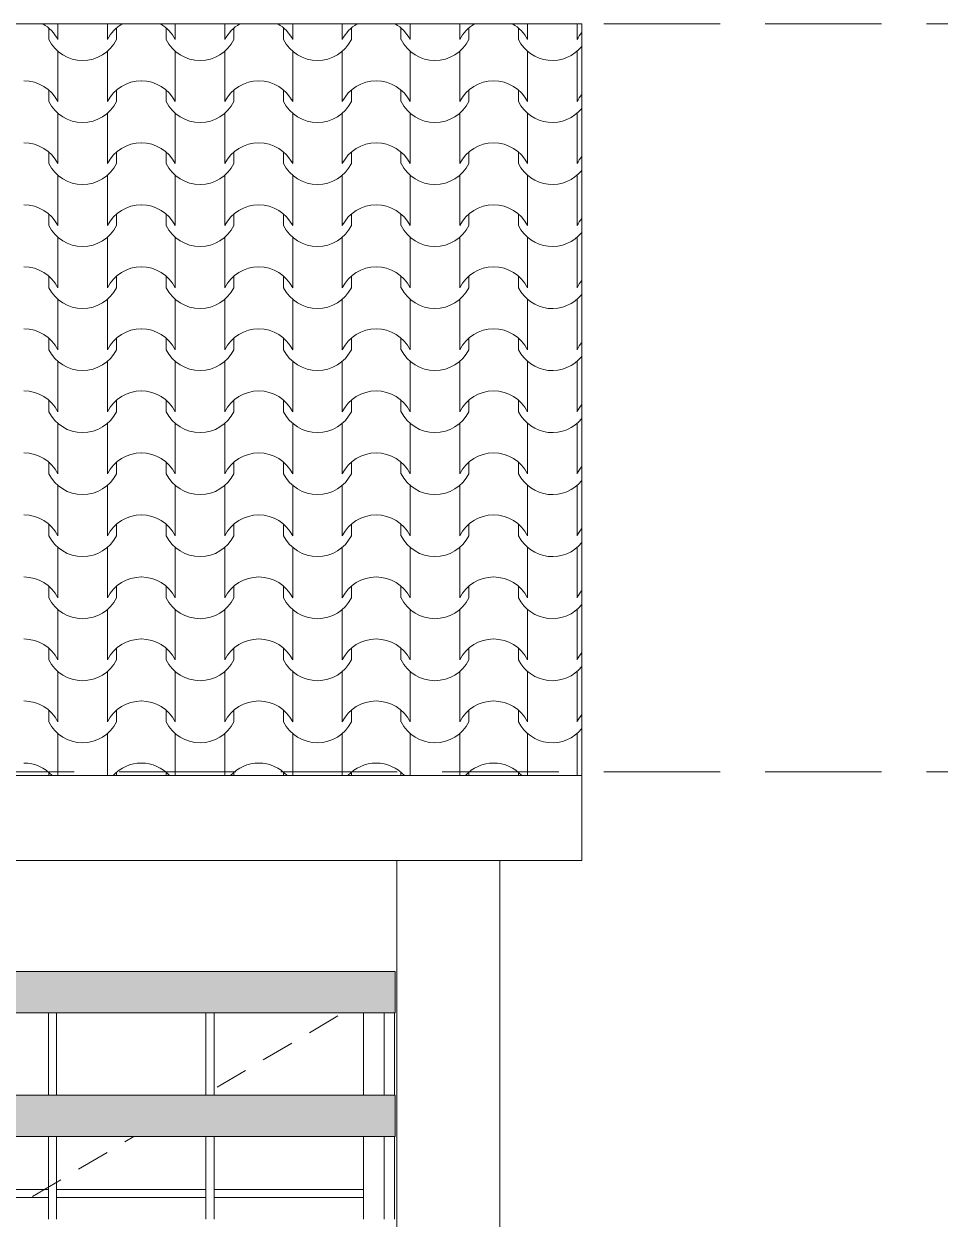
# Model space of a CAD drawing. Header units: millimetres. Extents: x 323482 to 503016, y 8175 to 72038.
# Drawn here: x 473944 to 476163, y 18728 to 21625 of the extents above; entities that cross this region are included whole.
import ezdxf

# ---------------------------------------------------------------- set-up
doc = ezdxf.new("R2010")
doc.units = ezdxf.units.MM
doc.header["$MEASUREMENT"] = 0
doc.linetypes.add('Hidden Line', pattern=[391.222223, 282.222223, -109])
for name, color, linetype, lineweight in [('2D Drafting - General_Pen_No__101', 252, 'Continuous', 13), ('Shell - Roof_Pen_No__120', 7, 'Continuous', 13), ('Structural - Bearing_Pen_No__120', 7, 'Continuous', 13)]:
    doc.layers.add(name, color=color, linetype=linetype, lineweight=lineweight)
doc.layers.add('2D Drafting - General_Pen_No__102', color=7, linetype='Continuous', lineweight=13, true_color=0xcccccc)
doc.layers.add('Structural - Bearing_Pen_No__83', color=7, linetype='Continuous', lineweight=13, true_color=0xff9955)

# ---------------------------------------------------------------- blocks, each defined once
blk = doc.blocks.new('*X2')
at = {"layer": '2D Drafting - General_Pen_No__101', "color": 252, "linetype": 'Continuous', "lineweight": 13}
for p, q in [((474003.8, 21615.5), (474003.8, 21587.4)), ((474025.8, 21625.4), (474025.8, 21587.4)), ((474146, 21625.4), (474146, 21587.4)), ((474168, 21615.5), (474168, 21587.4)), ((474288.3, 21615.5), (474288.3, 21587.4)), ((474310.3, 21625.4), (474310.3, 21587.4)), ((474430.5, 21625.4), (474430.5, 21587.4)), ((474452.5, 21615.5), (474452.5, 21587.4)), ((474572.8, 21615.5), (474572.8, 21587.4)), ((474594.8, 21625.4), (474594.8, 21587.4)), ((474715, 21625.4), (474715, 21587.4)), ((474737, 21615.5), (474737, 21587.4)), ((474857.2, 21615.5), (474857.2, 21587.4)), ((474879.2, 21625.4), (474879.2, 21587.4)), ((474999.5, 21625.4), (474999.5, 21587.4)), ((475021.5, 21615.5), (475021.5, 21587.4)), ((475141.7, 21615.5), (475141.7, 21587.4)), ((475163.7, 21625.4), (475163.7, 21587.4)), ((475284, 21625.4), (475284, 21587.4)), ((474025.8, 21559), (474025.8, 21498.1)), ((474146, 21559), (474146, 21498.1)), ((474310.3, 21559), (474310.3, 21498.1)), ((474430.5, 21559), (474430.5, 21498.1)), ((474594.8, 21559), (474594.8, 21498.1)), ((474715, 21559), (474715, 21498.1)), ((474879.2, 21559), (474879.2, 21498.1)), ((474999.5, 21559), (474999.5, 21498.1)), ((475163.7, 21559), (475163.7, 21498.1)), ((475284, 21559), (475284, 21498.1)), ((474025.8, 21498.1), (474025.8, 21437.1)), ((474146, 21498.1), (474146, 21437.1)), ((474310.3, 21498.1), (474310.3, 21437.1)), ((474430.5, 21498.1), (474430.5, 21437.1)), ((474594.8, 21498.1), (474594.8, 21437.1)), ((474715, 21498.1), (474715, 21437.1)), ((474879.2, 21498.1), (474879.2, 21437.1)), ((474999.5, 21498.1), (474999.5, 21437.1)), ((475163.7, 21498.1), (475163.7, 21437.1)), ((475284, 21498.1), (475284, 21437.1)), ((474003.8, 21465.1), (474003.8, 21437.1)), ((474168, 21465.1), (474168, 21437.1)), ((474288.3, 21465.1), (474288.3, 21437.1)), ((474452.5, 21465.1), (474452.5, 21437.1)), ((474572.8, 21465.1), (474572.8, 21437.1)), ((474737, 21465.1), (474737, 21437.1)), ((474857.2, 21465.1), (474857.2, 21437.1)), ((475021.5, 21465.1), (475021.5, 21437.1)), ((475141.7, 21465.1), (475141.7, 21437.1)), ((474025.8, 21408.7), (474025.8, 21347.7)), ((474146, 21408.7), (474146, 21347.7)), ((474310.3, 21408.7), (474310.3, 21347.7)), ((474430.5, 21408.7), (474430.5, 21347.7)), ((474594.8, 21408.7), (474594.8, 21347.7)), ((474715, 21408.7), (474715, 21347.7)), ((474879.2, 21408.7), (474879.2, 21347.7)), ((474999.5, 21408.7), (474999.5, 21347.7)), ((475163.7, 21408.7), (475163.7, 21347.7)), ((475284, 21408.7), (475284, 21347.7)), ((474025.8, 21347.7), (474025.8, 21286.8)), ((474146, 21347.7), (474146, 21286.8)), ((474310.3, 21347.7), (474310.3, 21286.8)), ((474430.5, 21347.7), (474430.5, 21286.8)), ((474594.8, 21347.7), (474594.8, 21286.8)), ((474715, 21347.7), (474715, 21286.8)), ((474879.2, 21347.7), (474879.2, 21286.8)), ((474999.5, 21347.7), (474999.5, 21286.8)), ((475163.7, 21347.7), (475163.7, 21286.8)), ((475284, 21347.7), (475284, 21286.8)), ((474003.8, 21314.8), (474003.8, 21286.8)), ((474168, 21314.8), (474168, 21286.8)), ((474288.3, 21314.8), (474288.3, 21286.8)), ((474452.5, 21314.8), (474452.5, 21286.8)), ((474572.8, 21314.8), (474572.8, 21286.8)), ((474737, 21314.8), (474737, 21286.8)), ((474857.2, 21314.8), (474857.2, 21286.8)), ((475021.5, 21314.8), (475021.5, 21286.8)), ((475141.7, 21314.8), (475141.7, 21286.8)), ((474025.8, 21258.4), (474025.8, 21197.4)), ((474146, 21258.4), (474146, 21197.4)), ((474310.3, 21258.4), (474310.3, 21197.4)), ((474430.5, 21258.4), (474430.5, 21197.4)), ((474594.8, 21258.4), (474594.8, 21197.4)), ((474715, 21258.4), (474715, 21197.4)), ((474879.2, 21258.4), (474879.2, 21197.4)), ((474999.5, 21258.4), (474999.5, 21197.4)), ((475163.7, 21258.4), (475163.7, 21197.4)), ((475284, 21258.4), (475284, 21197.4)), ((474025.8, 21197.4), (474025.8, 21136.4)), ((474146, 21197.4), (474146, 21136.4)), ((474310.3, 21197.4), (474310.3, 21136.4)), ((474430.5, 21197.4), (474430.5, 21136.4)), ((474594.8, 21197.4), (474594.8, 21136.4)), ((474715, 21197.4), (474715, 21136.4)), ((474879.2, 21197.4), (474879.2, 21136.4)), ((474999.5, 21197.4), (474999.5, 21136.4)), ((475163.7, 21197.4), (475163.7, 21136.4)), ((475284, 21197.4), (475284, 21136.4)), ((474003.8, 21164.4), (474003.8, 21136.4)), ((474168, 21164.4), (474168, 21136.4)), ((474288.3, 21164.4), (474288.3, 21136.4)), ((474452.5, 21164.4), (474452.5, 21136.4)), ((474572.8, 21164.4), (474572.8, 21136.4)), ((474737, 21164.4), (474737, 21136.4)), ((474857.2, 21164.4), (474857.2, 21136.4)), ((475021.5, 21164.4), (475021.5, 21136.4)), ((475141.7, 21164.4), (475141.7, 21136.4)), ((474025.8, 21108), (474025.8, 21047.1)), ((474146, 21108), (474146, 21047.1)), ((474310.3, 21108), (474310.3, 21047.1)), ((474430.5, 21108), (474430.5, 21047.1)), ((474594.8, 21108), (474594.8, 21047.1)), ((474715, 21108), (474715, 21047.1)), ((474879.2, 21108), (474879.2, 21047.1)), ((474999.5, 21108), (474999.5, 21047.1)), ((475163.7, 21108), (475163.7, 21047.1)), ((475284, 21108), (475284, 21047.1)), ((474025.8, 21047.1), (474025.8, 20986.1)), ((474146, 21047.1), (474146, 20986.1)), ((474310.3, 21047.1), (474310.3, 20986.1)), ((474430.5, 21047.1), (474430.5, 20986.1)), ((474594.8, 21047.1), (474594.8, 20986.1)), ((474715, 21047.1), (474715, 20986.1)), ((474879.2, 21047.1), (474879.2, 20986.1)), ((474999.5, 21047.1), (474999.5, 20986.1)), ((475163.7, 21047.1), (475163.7, 20986.1)), ((475284, 21047.1), (475284, 20986.1)), ((474003.8, 21014.1), (474003.8, 20986.1)), ((474168, 21014.1), (474168, 20986.1)), ((474288.3, 21014.1), (474288.3, 20986.1)), ((474452.5, 21014.1), (474452.5, 20986.1)), ((474572.8, 21014.1), (474572.8, 20986.1)), ((474737, 21014.1), (474737, 20986.1)), ((474857.2, 21014.1), (474857.2, 20986.1)), ((475021.5, 21014.1), (475021.5, 20986.1)), ((475141.7, 21014.1), (475141.7, 20986.1)), ((474025.8, 20957.7), (474025.8, 20896.7)), ((474146, 20957.7), (474146, 20896.7)), ((474310.3, 20957.7), (474310.3, 20896.7)), ((474430.5, 20957.7), (474430.5, 20896.7)), ((474594.8, 20957.7), (474594.8, 20896.7)), ((474715, 20957.7), (474715, 20896.7)), ((474879.2, 20957.7), (474879.2, 20896.7)), ((474999.5, 20957.7), (474999.5, 20896.7)), ((475163.7, 20957.7), (475163.7, 20896.7)), ((475284, 20957.7), (475284, 20896.7)), ((474025.8, 20896.7), (474025.8, 20835.7)), ((474146, 20896.7), (474146, 20835.7)), ((474310.3, 20896.7), (474310.3, 20835.7)), ((474430.5, 20896.7), (474430.5, 20835.7)), ((474594.8, 20896.7), (474594.8, 20835.7)), ((474715, 20896.7), (474715, 20835.7)), ((474879.2, 20896.7), (474879.2, 20835.7)), ((474999.5, 20896.7), (474999.5, 20835.7)), ((475163.7, 20896.7), (475163.7, 20835.7)), ((475284, 20896.7), (475284, 20835.7)), ((474003.8, 20863.8), (474003.8, 20835.7)), ((474168, 20863.8), (474168, 20835.7)), ((474288.3, 20863.8), (474288.3, 20835.7)), ((474452.5, 20863.8), (474452.5, 20835.7)), ((474572.8, 20863.8), (474572.8, 20835.7)), ((474737, 20863.8), (474737, 20835.7)), ((474857.2, 20863.8), (474857.2, 20835.7)), ((475021.5, 20863.8), (475021.5, 20835.7)), ((475141.7, 20863.8), (475141.7, 20835.7)), ((474025.8, 20807.4), (474025.8, 20746.4)), ((474146, 20807.4), (474146, 20746.4)), ((474310.3, 20807.4), (474310.3, 20746.4)), ((474430.5, 20807.4), (474430.5, 20746.4)), ((474594.8, 20807.4), (474594.8, 20746.4)), ((474715, 20807.4), (474715, 20746.4)), ((474879.2, 20807.4), (474879.2, 20746.4)), ((474999.5, 20807.4), (474999.5, 20746.4)), ((475163.7, 20807.4), (475163.7, 20746.4)), ((475284, 20807.4), (475284, 20746.4)), ((474025.8, 20746.4), (474025.8, 20685.4)), ((474146, 20746.4), (474146, 20685.4)), ((474310.3, 20746.4), (474310.3, 20685.4)), ((474430.5, 20746.4), (474430.5, 20685.4)), ((474594.8, 20746.4), (474594.8, 20685.4)), ((474715, 20746.4), (474715, 20685.4)), ((474879.2, 20746.4), (474879.2, 20685.4)), ((474999.5, 20746.4), (474999.5, 20685.4)), ((475163.7, 20746.4), (475163.7, 20685.4)), ((475284, 20746.4), (475284, 20685.4)), ((474003.8, 20713.4), (474003.8, 20685.4)), ((474168, 20713.4), (474168, 20685.4)), ((474288.3, 20713.4), (474288.3, 20685.4)), ((474452.5, 20713.4), (474452.5, 20685.4)), ((474572.8, 20713.4), (474572.8, 20685.4)), ((474737, 20713.4), (474737, 20685.4)), ((474857.2, 20713.4), (474857.2, 20685.4)), ((475021.5, 20713.4), (475021.5, 20685.4)), ((475141.7, 20713.4), (475141.7, 20685.4)), ((474025.8, 20657), (474025.8, 20596)), ((474146, 20657), (474146, 20596)), ((474310.3, 20657), (474310.3, 20596)), ((474430.5, 20657), (474430.5, 20596)), ((474594.8, 20657), (474594.8, 20596)), ((474715, 20657), (474715, 20596)), ((474879.2, 20657), (474879.2, 20596)), ((474999.5, 20657), (474999.5, 20596)), ((475163.7, 20657), (475163.7, 20596)), ((475284, 20657), (475284, 20596)), ((474025.8, 20596), (474025.8, 20535.1)), ((474146, 20596), (474146, 20535.1)), ((474310.3, 20596), (474310.3, 20535.1)), ((474430.5, 20596), (474430.5, 20535.1)), ((474594.8, 20596), (474594.8, 20535.1)), ((474715, 20596), (474715, 20535.1)), ((474879.2, 20596), (474879.2, 20535.1)), ((474999.5, 20596), (474999.5, 20535.1)), ((475163.7, 20596), (475163.7, 20535.1)), ((475284, 20596), (475284, 20535.1)), ((474003.8, 20563.1), (474003.8, 20535.1)), ((474168, 20563.1), (474168, 20535.1)), ((474288.3, 20563.1), (474288.3, 20535.1)), ((474452.5, 20563.1), (474452.5, 20535.1)), ((474572.8, 20563.1), (474572.8, 20535.1)), ((474737, 20563.1), (474737, 20535.1)), ((474857.2, 20563.1), (474857.2, 20535.1)), ((475021.5, 20563.1), (475021.5, 20535.1)), ((475141.7, 20563.1), (475141.7, 20535.1)), ((474025.8, 20506.7), (474025.8, 20445.7)), ((474146, 20506.7), (474146, 20445.7)), ((474310.3, 20506.7), (474310.3, 20445.7)), ((474430.5, 20506.7), (474430.5, 20445.7)), ((474594.8, 20506.7), (474594.8, 20445.7)), ((474715, 20506.7), (474715, 20445.7)), ((474879.2, 20506.7), (474879.2, 20445.7)), ((474999.5, 20506.7), (474999.5, 20445.7)), ((475163.7, 20506.7), (475163.7, 20445.7)), ((475284, 20506.7), (475284, 20445.7)), ((474025.8, 20445.7), (474025.8, 20384.7)), ((474146, 20445.7), (474146, 20384.7)), ((474310.3, 20445.7), (474310.3, 20384.7)), ((474430.5, 20445.7), (474430.5, 20384.7)), ((474594.8, 20445.7), (474594.8, 20384.7)), ((474715, 20445.7), (474715, 20384.7)), ((474879.2, 20445.7), (474879.2, 20384.7)), ((474999.5, 20445.7), (474999.5, 20384.7)), ((475163.7, 20445.7), (475163.7, 20384.7)), ((475284, 20445.7), (475284, 20384.7)), ((474003.8, 20412.8), (474003.8, 20384.7)), ((474168, 20412.8), (474168, 20384.7)), ((474288.3, 20412.8), (474288.3, 20384.7)), ((474452.5, 20412.8), (474452.5, 20384.7)), ((474572.8, 20412.8), (474572.8, 20384.7)), ((474737, 20412.8), (474737, 20384.7)), ((474857.2, 20412.8), (474857.2, 20384.7)), ((475021.5, 20412.8), (475021.5, 20384.7)), ((475141.7, 20412.8), (475141.7, 20384.7)), ((474025.8, 20356.3), (474025.8, 20295.4)), ((474146, 20356.3), (474146, 20295.4)), ((474310.3, 20356.3), (474310.3, 20295.4)), ((474430.5, 20356.3), (474430.5, 20295.4)), ((474594.8, 20356.3), (474594.8, 20295.4)), ((474715, 20356.3), (474715, 20295.4)), ((474879.2, 20356.3), (474879.2, 20295.4)), ((474999.5, 20356.3), (474999.5, 20295.4)), ((475163.7, 20356.3), (475163.7, 20295.4)), ((475284, 20356.3), (475284, 20295.4)), ((474025.8, 20295.4), (474025.8, 20234.4)), ((474146, 20295.4), (474146, 20234.4)), ((474310.3, 20295.4), (474310.3, 20234.4)), ((474430.5, 20295.4), (474430.5, 20234.4)), ((474594.8, 20295.4), (474594.8, 20234.4)), ((474715, 20295.4), (474715, 20234.4)), ((474879.2, 20295.4), (474879.2, 20234.4)), ((474999.5, 20295.4), (474999.5, 20234.4)), ((475163.7, 20295.4), (475163.7, 20234.4)), ((475284, 20295.4), (475284, 20234.4)), ((474003.8, 20262.4), (474003.8, 20234.4)), ((474168, 20262.4), (474168, 20234.4)), ((474288.3, 20262.4), (474288.3, 20234.4)), ((474452.5, 20262.4), (474452.5, 20234.4)), ((474572.8, 20262.4), (474572.8, 20234.4)), ((474737, 20262.4), (474737, 20234.4)), ((474857.2, 20262.4), (474857.2, 20234.4)), ((475021.5, 20262.4), (475021.5, 20234.4)), ((475141.7, 20262.4), (475141.7, 20234.4)), ((474025.8, 20206), (474025.8, 20145)), ((474146, 20206), (474146, 20145)), ((474310.3, 20206), (474310.3, 20145)), ((474430.5, 20206), (474430.5, 20145)), ((474594.8, 20206), (474594.8, 20145)), ((474715, 20206), (474715, 20145)), ((474879.2, 20206), (474879.2, 20145)), ((474999.5, 20206), (474999.5, 20145)), ((475163.7, 20206), (475163.7, 20145)), ((475284, 20206), (475284, 20145)), ((474025.8, 20145), (474025.8, 20084.1)), ((474146, 20145), (474146, 20084.1)), ((474310.3, 20145), (474310.3, 20084.1)), ((474430.5, 20145), (474430.5, 20084.1)), ((474594.8, 20145), (474594.8, 20084.1)), ((474715, 20145), (474715, 20084.1)), ((474879.2, 20145), (474879.2, 20084.1)), ((474999.5, 20145), (474999.5, 20084.1)), ((475163.7, 20145), (475163.7, 20084.1)), ((475284, 20145), (475284, 20084.1)), ((474003.8, 20112.1), (474003.8, 20084.1)), ((474168, 20112.1), (474168, 20084.1)), ((474288.3, 20112.1), (474288.3, 20084.1)), ((474452.5, 20112.1), (474452.5, 20084.1)), ((474572.8, 20112.1), (474572.8, 20084.1)), ((474737, 20112.1), (474737, 20084.1)), ((474857.2, 20112.1), (474857.2, 20084.1)), ((475021.5, 20112.1), (475021.5, 20084.1)), ((475141.7, 20112.1), (475141.7, 20084.1)), ((474025.8, 20055.7), (474025.8, 19994.7)), ((474146, 20055.7), (474146, 19994.7)), ((474310.3, 20055.7), (474310.3, 19994.7)), ((474430.5, 20055.7), (474430.5, 19994.7)), ((474594.8, 20055.7), (474594.8, 19994.7)), ((474715, 20055.7), (474715, 19994.7)), ((474879.2, 20055.7), (474879.2, 19994.7)), ((474999.5, 20055.7), (474999.5, 19994.7)), ((475163.7, 20055.7), (475163.7, 19994.7)), ((475284, 20055.7), (475284, 19994.7)), ((474025.8, 19994.7), (474025.8, 19933.7)), ((474146, 19994.7), (474146, 19933.7)), ((474310.3, 19994.7), (474310.3, 19933.7)), ((474430.5, 19994.7), (474430.5, 19933.7)), ((474594.8, 19994.7), (474594.8, 19933.7)), ((474715, 19994.7), (474715, 19933.7)), ((474879.2, 19994.7), (474879.2, 19933.7)), ((474999.5, 19994.7), (474999.5, 19933.7)), ((475163.7, 19994.7), (475163.7, 19933.7)), ((475284, 19994.7), (475284, 19933.7)), ((474003.8, 19961.8), (474003.8, 19933.7)), ((474168, 19961.8), (474168, 19933.7)), ((474288.3, 19961.8), (474288.3, 19933.7)), ((474452.5, 19961.8), (474452.5, 19933.7)), ((474572.8, 19961.8), (474572.8, 19933.7)), ((474737, 19961.8), (474737, 19933.7)), ((474857.2, 19961.8), (474857.2, 19933.7)), ((475021.5, 19961.8), (475021.5, 19933.7)), ((475141.7, 19961.8), (475141.7, 19933.7)), ((474025.8, 19905.3), (474025.8, 19844.4)), ((474146, 19905.3), (474146, 19844.4)), ((474310.3, 19905.3), (474310.3, 19844.4)), ((474430.5, 19905.3), (474430.5, 19844.4)), ((474594.8, 19905.3), (474594.8, 19844.4)), ((474715, 19905.3), (474715, 19844.4)), ((474879.2, 19905.3), (474879.2, 19844.4)), ((474999.5, 19905.3), (474999.5, 19844.4)), ((475163.7, 19905.3), (475163.7, 19844.4)), ((475284, 19905.3), (475284, 19844.4)), ((474025.8, 19844.4), (474025.8, 19803.4)), ((474146, 19844.4), (474146, 19803.4)), ((474310.3, 19844.4), (474310.3, 19803.4)), ((474430.5, 19844.4), (474430.5, 19803.4)), ((474594.8, 19844.4), (474594.8, 19803.4)), ((474715, 19844.4), (474715, 19803.4)), ((474879.2, 19844.4), (474879.2, 19803.4)), ((474999.5, 19844.4), (474999.5, 19803.4)), ((475163.7, 19844.4), (475163.7, 19803.4)), ((475284, 19844.4), (475284, 19803.4)), ((474003.8, 19811.4), (474003.8, 19803.4)), ((474168, 19811.4), (474168, 19803.4)), ((474288.3, 19811.4), (474288.3, 19803.4)), ((474452.5, 19811.4), (474452.5, 19803.4)), ((474572.8, 19811.4), (474572.8, 19803.4)), ((474737, 19811.4), (474737, 19803.4)), ((474857.2, 19811.4), (474857.2, 19803.4)), ((475021.5, 19811.4), (475021.5, 19803.4)), ((475141.7, 19811.4), (475141.7, 19803.4))]:
    blk.add_line(p, q, dxfattribs=at)
for centre, radius, start, end in [((473943.4, 21545.5), 92.5, 26.9885, 59.8569), ((474228.4, 21545.5), 92.5, 120.1431, 153.0115), ((474227.9, 21545.5), 92.5, 26.9885, 59.8569), ((474512.9, 21545.5), 92.5, 120.1431, 153.0115), ((474512.4, 21545.5), 92.5, 26.9885, 59.8569), ((474797.4, 21545.5), 92.5, 120.1431, 153.0115), ((474796.8, 21545.5), 92.5, 26.9885, 59.8569), ((475081.9, 21545.5), 92.5, 120.1431, 153.0115), ((475081.3, 21545.5), 92.5, 26.9885, 59.8569), ((474085.9, 21628.7), 91.9, 206.7044, 333.2956), ((474370.4, 21628.7), 91.9, 206.7044, 333.2956), ((474654.9, 21628.7), 91.9, 206.7044, 333.2956), ((474939.4, 21628.7), 91.9, 206.7044, 333.2956), ((475223.8, 21628.7), 91.9, 206.7044, 321.1432), ((475366.4, 21545.5), 92.5, 140.0921, 153.0115), ((473943.4, 21395.1), 92.5, 26.9885, 89.8295), ((474228.4, 21395.1), 92.5, 90.1705, 153.0115), ((474227.9, 21395.1), 92.5, 26.9885, 89.8295), ((474512.9, 21395.1), 92.5, 90.1705, 153.0115), ((474512.4, 21395.1), 92.5, 26.9885, 89.8295), ((474797.4, 21395.1), 92.5, 90.1705, 153.0115), ((474796.8, 21395.1), 92.5, 26.9885, 89.8295), ((475081.9, 21395.1), 92.5, 90.1705, 153.0115), ((475081.3, 21395.1), 92.5, 26.9885, 89.8295), ((475366.4, 21395.1), 92.5, 140.0921, 153.0115), ((474085.9, 21478.4), 91.9, 206.7044, 333.2956), ((474370.4, 21478.4), 91.9, 206.7044, 333.2956), ((474654.9, 21478.4), 91.9, 206.7044, 333.2956), ((474939.4, 21478.4), 91.9, 206.7044, 333.2956), ((475223.8, 21478.4), 91.9, 206.7044, 321.1432), ((473943.4, 21244.8), 92.5, 26.9885, 89.8295), ((474228.4, 21244.8), 92.5, 90.1705, 153.0115), ((474227.9, 21244.8), 92.5, 26.9885, 89.8295), ((474512.9, 21244.8), 92.5, 90.1705, 153.0115), ((474512.4, 21244.8), 92.5, 26.9885, 89.8295), ((474797.4, 21244.8), 92.5, 90.1705, 153.0115), ((474796.8, 21244.8), 92.5, 26.9885, 89.8295), ((475081.9, 21244.8), 92.5, 90.1705, 153.0115), ((475081.3, 21244.8), 92.5, 26.9885, 89.8295), ((475366.4, 21244.8), 92.5, 140.0921, 153.0115), ((474085.9, 21328.1), 91.9, 206.7044, 333.2956), ((474370.4, 21328.1), 91.9, 206.7044, 333.2956), ((474654.9, 21328.1), 91.9, 206.7044, 333.2956), ((474939.4, 21328.1), 91.9, 206.7044, 333.2956), ((475223.8, 21328.1), 91.9, 206.7044, 321.1432), ((473943.4, 21094.5), 92.5, 26.9885, 89.8295), ((474228.4, 21094.5), 92.5, 90.1705, 153.0115), ((474227.9, 21094.5), 92.5, 26.9885, 89.8295), ((474512.9, 21094.5), 92.5, 90.1705, 153.0115), ((474512.4, 21094.5), 92.5, 26.9885, 89.8295), ((474797.4, 21094.5), 92.5, 90.1705, 153.0115), ((474796.8, 21094.5), 92.5, 26.9885, 89.8295), ((475081.9, 21094.5), 92.5, 90.1705, 153.0115), ((475081.3, 21094.5), 92.5, 26.9885, 89.8295), ((475366.4, 21094.5), 92.5, 140.0921, 153.0115), ((474085.9, 21177.7), 91.9, 206.7044, 333.2956), ((474370.4, 21177.7), 91.9, 206.7044, 333.2956), ((474654.9, 21177.7), 91.9, 206.7044, 333.2956), ((474939.4, 21177.7), 91.9, 206.7044, 333.2956), ((475223.8, 21177.7), 91.9, 206.7044, 321.1432), ((473943.4, 20944.1), 92.5, 26.9885, 89.8295), ((474228.4, 20944.1), 92.5, 90.1705, 153.0115), ((474227.9, 20944.1), 92.5, 26.9885, 89.8295), ((474512.9, 20944.1), 92.5, 90.1705, 153.0115), ((474512.4, 20944.1), 92.5, 26.9885, 89.8295), ((474797.4, 20944.1), 92.5, 90.1705, 153.0115), ((474796.8, 20944.1), 92.5, 26.9885, 89.8295), ((475081.9, 20944.1), 92.5, 90.1705, 153.0115), ((475081.3, 20944.1), 92.5, 26.9885, 89.8295), ((475366.4, 20944.1), 92.5, 140.0921, 153.0115), ((474085.9, 21027.4), 91.9, 206.7044, 333.2956), ((474370.4, 21027.4), 91.9, 206.7044, 333.2956), ((474654.9, 21027.4), 91.9, 206.7044, 333.2956), ((474939.4, 21027.4), 91.9, 206.7044, 333.2956), ((475223.8, 21027.4), 91.9, 206.7044, 321.1432), ((473943.4, 20793.8), 92.5, 26.9885, 89.8295), ((474228.4, 20793.8), 92.5, 90.1705, 153.0115), ((474227.9, 20793.8), 92.5, 26.9885, 89.8295), ((474512.9, 20793.8), 92.5, 90.1705, 153.0115), ((474512.4, 20793.8), 92.5, 26.9885, 89.8295), ((474797.4, 20793.8), 92.5, 90.1705, 153.0115), ((474796.8, 20793.8), 92.5, 26.9885, 89.8295), ((475081.9, 20793.8), 92.5, 90.1705, 153.0115), ((475081.3, 20793.8), 92.5, 26.9885, 89.8295), ((474085.9, 20877.1), 91.9, 206.7044, 333.2956), ((474370.4, 20877.1), 91.9, 206.7044, 333.2956), ((474654.9, 20877.1), 91.9, 206.7044, 333.2956), ((474939.4, 20877.1), 91.9, 206.7044, 333.2956), ((475223.8, 20877.1), 91.9, 206.7044, 321.1432), ((475366.4, 20793.8), 92.5, 140.0921, 153.0115), ((473943.4, 20643.4), 92.5, 26.9885, 89.8295), ((474228.4, 20643.4), 92.5, 90.1705, 153.0115), ((474227.9, 20643.4), 92.5, 26.9885, 89.8295), ((474512.9, 20643.4), 92.5, 90.1705, 153.0115), ((474512.4, 20643.4), 92.5, 26.9885, 89.8295), ((474797.4, 20643.4), 92.5, 90.1705, 153.0115), ((474796.8, 20643.4), 92.5, 26.9885, 89.8295), ((475081.9, 20643.4), 92.5, 90.1705, 153.0115), ((475081.3, 20643.4), 92.5, 26.9885, 89.8295), ((474085.9, 20726.7), 91.9, 206.7044, 333.2956), ((474370.4, 20726.7), 91.9, 206.7044, 333.2956), ((474654.9, 20726.7), 91.9, 206.7044, 333.2956), ((474939.4, 20726.7), 91.9, 206.7044, 333.2956), ((475223.8, 20726.7), 91.9, 206.7044, 321.1432), ((475366.4, 20643.4), 92.5, 140.0921, 153.0115), ((473943.4, 20493.1), 92.5, 26.9885, 89.8295), ((474228.4, 20493.1), 92.5, 90.1705, 153.0115), ((474227.9, 20493.1), 92.5, 26.9885, 89.8295), ((474512.9, 20493.1), 92.5, 90.1705, 153.0115), ((474512.4, 20493.1), 92.5, 26.9885, 89.8295), ((474797.4, 20493.1), 92.5, 90.1705, 153.0115), ((474796.8, 20493.1), 92.5, 26.9885, 89.8295), ((475081.9, 20493.1), 92.5, 90.1705, 153.0115), ((475081.3, 20493.1), 92.5, 26.9885, 89.8295), ((475366.4, 20493.1), 92.5, 140.0921, 153.0115), ((474085.9, 20576.4), 91.9, 206.7044, 333.2956), ((474370.4, 20576.4), 91.9, 206.7044, 333.2956), ((474654.9, 20576.4), 91.9, 206.7044, 333.2956), ((474939.4, 20576.4), 91.9, 206.7044, 333.2956), ((475223.8, 20576.4), 91.9, 206.7044, 321.1432), ((473943.4, 20342.8), 92.5, 26.9885, 89.8295), ((474228.4, 20342.8), 92.5, 90.1705, 153.0115), ((474227.9, 20342.8), 92.5, 26.9885, 89.8295), ((474512.9, 20342.8), 92.5, 90.1705, 153.0115), ((474512.4, 20342.8), 92.5, 26.9885, 89.8295), ((474797.4, 20342.8), 92.5, 90.1705, 153.0115), ((474796.8, 20342.8), 92.5, 26.9885, 89.8295), ((475081.9, 20342.8), 92.5, 90.1705, 153.0115), ((475081.3, 20342.8), 92.5, 26.9885, 89.8295), ((475366.4, 20342.8), 92.5, 140.0921, 153.0115), ((474085.9, 20426.1), 91.9, 206.7044, 333.2956), ((474370.4, 20426.1), 91.9, 206.7044, 333.2956), ((474654.9, 20426.1), 91.9, 206.7044, 333.2956), ((474939.4, 20426.1), 91.9, 206.7044, 333.2956), ((475223.8, 20426.1), 91.9, 206.7044, 321.1432), ((473943.4, 20192.4), 92.5, 26.9885, 89.8295), ((474228.4, 20192.4), 92.5, 90.1705, 153.0115), ((474227.9, 20192.4), 92.5, 26.9885, 89.8295), ((474512.9, 20192.4), 92.5, 90.1705, 153.0115), ((474512.4, 20192.4), 92.5, 26.9885, 89.8295), ((474797.4, 20192.4), 92.5, 90.1705, 153.0115), ((474796.8, 20192.4), 92.5, 26.9885, 89.8295), ((475081.9, 20192.4), 92.5, 90.1705, 153.0115), ((475081.3, 20192.4), 92.5, 26.9885, 89.8295), ((475366.4, 20192.4), 92.5, 140.0921, 153.0115), ((474085.9, 20275.7), 91.9, 206.7044, 333.2956), ((474370.4, 20275.7), 91.9, 206.7044, 333.2956), ((474654.9, 20275.7), 91.9, 206.7044, 333.2956), ((474939.4, 20275.7), 91.9, 206.7044, 333.2956), ((475223.8, 20275.7), 91.9, 206.7044, 321.1432), ((473943.4, 20042.1), 92.5, 26.9885, 89.8295), ((474228.4, 20042.1), 92.5, 90.1705, 153.0115), ((474227.9, 20042.1), 92.5, 26.9885, 89.8295), ((474512.9, 20042.1), 92.5, 90.1705, 153.0115), ((474512.4, 20042.1), 92.5, 26.9885, 89.8295), ((474797.4, 20042.1), 92.5, 90.1705, 153.0115), ((474796.8, 20042.1), 92.5, 26.9885, 89.8295), ((475081.9, 20042.1), 92.5, 90.1705, 153.0115), ((475081.3, 20042.1), 92.5, 26.9885, 89.8295), ((474085.9, 20125.4), 91.9, 206.7044, 333.2956), ((474370.4, 20125.4), 91.9, 206.7044, 333.2956), ((474654.9, 20125.4), 91.9, 206.7044, 333.2956), ((474939.4, 20125.4), 91.9, 206.7044, 333.2956), ((475223.8, 20125.4), 91.9, 206.7044, 321.1432), ((475366.4, 20042.1), 92.5, 140.0921, 153.0115), ((473943.4, 19891.8), 92.5, 26.9885, 89.8295), ((474228.4, 19891.8), 92.5, 90.1705, 153.0115), ((474227.9, 19891.8), 92.5, 26.9885, 89.8295), ((474512.9, 19891.8), 92.5, 90.1705, 153.0115), ((474512.4, 19891.8), 92.5, 26.9885, 89.8295), ((474797.4, 19891.8), 92.5, 90.1705, 153.0115), ((474796.8, 19891.8), 92.5, 26.9885, 89.8295), ((475081.9, 19891.8), 92.5, 90.1705, 153.0115), ((475081.3, 19891.8), 92.5, 26.9885, 89.8295), ((474085.9, 19975), 91.9, 206.7044, 333.2956), ((474370.4, 19975), 91.9, 206.7044, 333.2956), ((474654.9, 19975), 91.9, 206.7044, 333.2956), ((474939.4, 19975), 91.9, 206.7044, 333.2956), ((475223.8, 19975), 91.9, 206.7044, 321.1432), ((475366.4, 19891.8), 92.5, 140.0921, 153.0115), ((473943.4, 19741.4), 92.5, 42.0577, 89.8295), ((474228.4, 19741.4), 92.5, 90.1705, 137.9423), ((474227.9, 19741.4), 92.5, 42.0577, 89.8295), ((474512.9, 19741.4), 92.5, 90.1705, 137.9423), ((474512.4, 19741.4), 92.5, 42.0577, 89.8295), ((474797.4, 19741.4), 92.5, 90.1705, 137.9423), ((474796.8, 19741.4), 92.5, 42.0577, 89.8295), ((475081.9, 19741.4), 92.5, 90.1705, 137.9423), ((475081.3, 19741.4), 92.5, 42.0577, 89.8295)]:
    blk.add_arc(centre, radius, start, end, dxfattribs=at)
blk = doc.blocks.new('Fill_1', base_point=(0, 1500))
at = {"layer": '2D Drafting - General_Pen_No__101', "color": 252, "linetype": 'Continuous', "lineweight": 13}
blk.add_blockref('*X2', (0, 0), dxfattribs=at)

msp = doc.modelspace()

# ---------------------------------------------------------------- hatches: boundary and pattern name
at = {"layer": '2D Drafting - General_Pen_No__102', "linetype": 'Continuous', "lineweight": 0, "true_color": 0xcccccc}
for points in [[(474842.7, 19228.5), (474842.7, 19328.5), (469492.5, 19328.5), (469492.5, 19228.5)], [(474842.7, 19028.5), (469492.5, 19028.5), (469492.5, 18928.5), (474842.7, 18928.5)]]:
    msp.add_hatch(color=254, dxfattribs=at).paths.add_polyline_path(points)

# ---------------------------------------------------------------- linework, layer by layer
at = {"layer": 'Shell - Roof_Pen_No__120', "color": 7, "linetype": 'Continuous', "lineweight": 13}
for p, q in [((449848.4, 21625.4), (475295.4, 21625.4)), ((475295.4, 19803.4), (475295.4, 21625.4)), ((449848.4, 19803.4), (475295.4, 19803.4)), ((475295.4, 19803.4), (475295.4, 19597.9)), ((475295.4, 19597.9), (449848.4, 19597.9))]:
    msp.add_line(p, q, dxfattribs=at)
at = {"layer": 'Structural - Bearing_Pen_No__120', "color": 7, "linetype": 'Continuous', "lineweight": 13}
for p, q in [((474846.9, 16812.2), (474846.9, 19597.9)), ((475096.9, 16812.2), (475096.9, 19597.9)), ((469492.5, 19328.5), (474842.7, 19328.5)), ((474842.7, 19228.5), (474842.7, 19328.5)), ((469492.5, 19228.5), (474842.7, 19228.5)), ((474003, 19028.5), (474003, 19228.5)), ((474023, 19228.5), (474023, 19028.5)), ((474384.7, 19028.5), (474384.7, 19228.5)), ((474404.7, 19228.5), (474404.7, 19028.5)), ((474704.4, 19221), (474635.6, 19180.3)), ((474766.3, 19028.5), (474766.3, 19228.5)), ((474816.3, 19228.5), (474816.3, 19028.5)), ((474841.3, 19228.5), (474841.3, 19028.5)), ((474592.6, 19154.8), (474523.7, 19114.1)), ((474480.7, 19088.6), (474411.8, 19047.9)), ((469492.5, 19028.5), (474842.7, 19028.5)), ((474842.7, 18928.5), (474842.7, 19028.5)), ((469492.5, 18928.5), (474842.7, 18928.5)), ((474003, 18800.6), (474003, 18928.5)), ((474023, 18928.5), (474023, 18800.6)), ((474210.1, 18928.5), (474188.1, 18915.4)), ((474384.7, 18800.6), (474384.7, 18928.5)), ((474404.7, 18928.5), (474404.7, 18800.6)), ((474766.3, 18728.5), (474766.3, 18928.5)), ((474816.3, 18928.5), (474816.3, 18728.5)), ((474841.3, 18928.5), (474841.3, 18728.5)), ((474145.1, 18890), (474076.2, 18849.2)), ((474033.2, 18823.7), (473964.3, 18783)), ((473641.3, 18800.6), (474003, 18800.6)), ((474003, 18780.6), (473641.3, 18780.6)), ((474003, 18800.6), (474003, 18780.6)), ((474003, 18728.5), (474003, 18780.6)), ((474023, 18780.6), (474023, 18800.6)), ((474023, 18800.6), (474384.7, 18800.6)), ((474023, 18780.6), (474023, 18728.5)), ((474384.7, 18780.6), (474023, 18780.6)), ((474384.7, 18800.6), (474384.7, 18780.6)), ((474384.7, 18728.5), (474384.7, 18780.6)), ((474404.7, 18780.6), (474404.7, 18800.6)), ((474404.7, 18800.6), (474766.3, 18800.6)), ((474404.7, 18780.6), (474404.7, 18728.5)), ((474766.3, 18780.6), (474404.7, 18780.6))]:
    msp.add_line(p, q, dxfattribs=at)
at = {"layer": 'Structural - Bearing_Pen_No__83', "color": 21, "linetype": 'Hidden Line', "lineweight": 13, "true_color": 0xff9955}
for p, q in [((503016, 21625.4), (447887.3, 21625.4)), ((503016, 19812.2), (447887.3, 19812.2))]:
    msp.add_line(p, q, dxfattribs=at)

# ---------------------------------------------------------------- block references
at = {"layer": '2D Drafting - General_Pen_No__101', "color": 252, "linetype": 'Continuous', "lineweight": 13}
msp.add_blockref('Fill_1', (0, 1500), dxfattribs=at)

doc.saveas('drawing.dxf')
